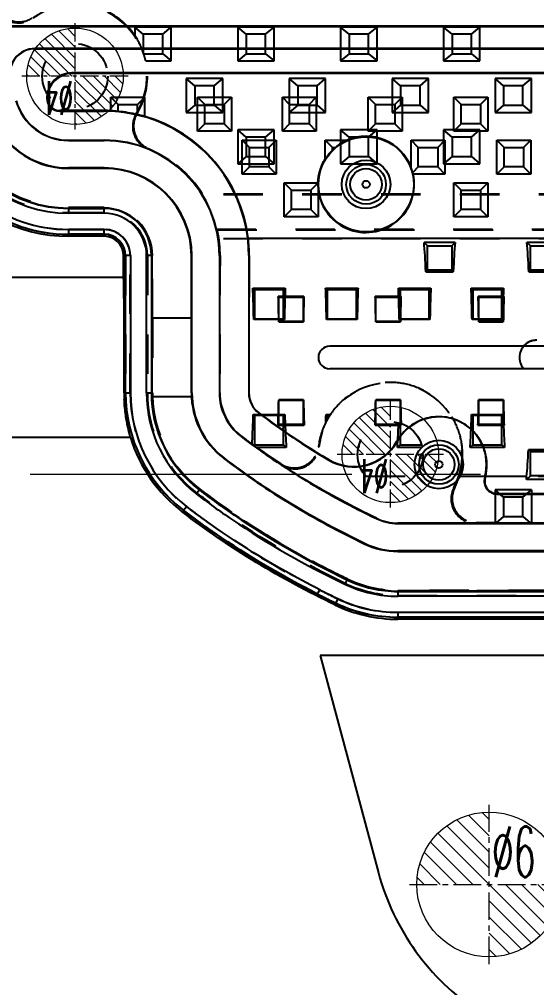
# Model space of a CAD drawing. Header units: millimetres. Extents: x -1495 to -116, y -3881 to 1305.
# Drawn here: x -769.77 to -748.33, y -403.09 to -362.94 of the extents above; entities that cross this region are included whole.
import ezdxf

# ---------------------------------------------------------------- set-up
doc = ezdxf.new("R2010")
doc.units = ezdxf.units.MM
doc.header["$LTSCALE"] = 16.335
doc.linetypes.add('CENTER', pattern=[0.6, 0.375, -0.075, 0.075, -0.075])
doc.linetypes.add('HIDDEN', pattern=[0.2, 0.1, -0.1])
doc.layers.get('0').update_dxf_attribs({"linetype": 'CONTINUOUS'})
doc.layers.add('DEFAULT_2', color=8, linetype='HIDDEN')
doc.layers.add('epin', color=13, linetype='CONTINUOUS', lineweight=9)
doc.layers.add('moldbase', color=7, linetype='CONTINUOUS', lineweight=20)
doc.styles.add('TXT05', font='txt.shx', dxfattribs={"width": 0.5, "bigfont": 'gbcbig.shx'})

# ---------------------------------------------------------------- blocks, each defined once
blk = doc.blocks.new('epin_ejp_6')
at = {"layer": 'epin'}
h = blk.add_hatch(dxfattribs=at)
h.set_pattern_fill('_ANSI31', color=123, scale=0.15, angle=90, style=0)
h.set_pattern_definition([(135, (735.3002, 266.8078), (-0.3367596, -0.3367596), [])])
h.paths.add_polyline_path([(0, 3, 0.414214), (-3, 0), (0, 0)])
h.paths.add_polyline_path([(3, 0), (0, 0), (0, -3, 0.414214)])
at = {"layer": 'epin', "color": 1, "linetype": 'CENTER', "ltscale": 0.186593}
for p, q in [((0, -3.3), (0, 3.3)), ((-3.3, 0), (3.3, 0))]:
    blk.add_line(p, q, dxfattribs=at)
at = {"layer": 'epin'}
blk.add_circle((0, 0), 3, dxfattribs=at)
at = {"layer": 'epin', "color": 6, "style": 'TXT05', "width": 0.5}
blk.add_text('%%c6', height=2.1, dxfattribs=at).set_placement((0.12, 0.3))
blk = doc.blocks.new('epin_ejp_4')
at = {"layer": 'epin'}
h = blk.add_hatch(dxfattribs=at)
h.set_pattern_fill('_ANSI31', color=123, scale=0.1, angle=90, style=0)
h.set_pattern_definition([(135, (760.4252, 313.6428), (-0.2245064, -0.2245064), [])])
h.paths.add_polyline_path([(0, 2, 0.414214), (-2, 0), (0, 0)])
h.paths.add_polyline_path([(2, 0), (0, 0), (0, -2, 0.414214)])
at = {"layer": 'epin', "color": 1, "linetype": 'CENTER', "ltscale": 0.124395}
for p, q in [((0, -2.2), (0, 2.2)), ((-2.2, 0), (2.2, 0))]:
    blk.add_line(p, q, dxfattribs=at)
at = {"layer": 'epin'}
blk.add_circle((0, 0), 2, dxfattribs=at)
at = {"layer": 'epin', "color": 6, "style": 'TXT05', "width": 0.5}
blk.add_text('%%c4', height=1.4, dxfattribs=at).set_placement((0.08, 0.2))
blk = doc.blocks.new('5')
at = {"layer": 'epin', "rotation": 180}
for p in [(-980.035, 2338.636), (-966.97, 2322.958)]:
    blk.add_blockref('epin_ejp_4', p, dxfattribs=at)
at = {"layer": 'epin'}
blk.add_blockref('epin_ejp_6', (-962.875, 2305.128), dxfattribs=at)

msp = doc.modelspace()

# ---------------------------------------------------------------- linework, layer by layer
at = {"color": 7, "linetype": 'Continuous'}
for p, q in [((-770.623, -363.231), (-718.215, -363.231)), ((-718.215, -363.226), (-770.619, -363.226)), ((-718.215, -364.152), (-769.12, -364.152)), ((-769.12, -364.152), (-769.12, -364.158)), ((-769.12, -364.158), (-718.215, -364.158)), ((-718.215, -365.163), (-767.589, -365.163)), ((-767.589, -365.163), (-767.589, -365.184)), ((-718.215, -365.184), (-767.589, -365.184)), ((-768.631, -366.204), (-768.61, -366.204)), ((-765.975, -366.169), (-764.568, -366.169)), ((-765.975, -366.729), (-765.975, -366.169)), ((-765.674, -366.47), (-765.975, -366.169)), ((-765.674, -366.47), (-764.87, -366.47)), ((-765.674, -366.756), (-765.674, -366.47)), ((-764.87, -366.47), (-764.568, -366.169)), ((-764.87, -366.889), (-764.87, -366.47)), ((-764.568, -366.964), (-764.568, -366.169)), ((-762.387, -366.169), (-760.98, -366.169)), ((-762.387, -367.576), (-762.387, -366.169)), ((-762.085, -366.47), (-762.387, -366.169)), ((-762.085, -366.47), (-761.281, -366.47)), ((-762.085, -367.274), (-762.085, -366.47)), ((-761.281, -366.47), (-760.98, -366.169)), ((-761.281, -366.47), (-761.281, -367.274)), ((-760.98, -366.169), (-760.98, -367.576)), ((-758.869, -366.169), (-757.462, -366.169)), ((-758.869, -367.576), (-758.869, -366.169)), ((-758.568, -366.47), (-758.869, -366.169)), ((-758.568, -366.47), (-757.764, -366.47)), ((-758.568, -367.274), (-758.568, -366.47)), ((-757.764, -366.47), (-757.462, -366.169)), ((-757.764, -366.47), (-757.764, -367.274)), ((-757.462, -366.169), (-757.462, -367.576)), ((-755.316, -366.169), (-753.909, -366.169)), ((-755.316, -367.576), (-755.316, -366.169)), ((-755.014, -366.47), (-755.316, -366.169)), ((-755.014, -366.47), (-754.21, -366.47)), ((-755.014, -367.274), (-755.014, -366.47)), ((-754.21, -366.47), (-753.909, -366.169)), ((-754.21, -366.47), (-754.21, -367.274)), ((-753.909, -366.169), (-753.909, -367.576)), ((-751.763, -367.576), (-751.763, -366.169)), ((-751.763, -366.169), (-750.356, -366.169)), ((-751.461, -366.47), (-751.763, -366.169)), ((-751.461, -367.274), (-751.461, -366.47)), ((-751.461, -366.47), (-750.657, -366.47)), ((-750.657, -366.47), (-750.356, -366.169)), ((-750.657, -366.47), (-750.657, -367.274)), ((-750.356, -366.169), (-750.356, -367.576)), ((-766.254, -366.723), (-768.092, -366.723)), ((-768.092, -366.723), (-768.092, -366.744)), ((-768.092, -366.744), (-766.254, -366.744)), ((-766.254, -366.744), (-766.254, -366.723)), ((-762.085, -367.274), (-762.387, -367.576)), ((-761.281, -367.274), (-762.085, -367.274)), ((-761.281, -367.274), (-760.98, -367.576)), ((-758.568, -367.274), (-758.869, -367.576)), ((-757.764, -367.274), (-758.568, -367.274)), ((-757.764, -367.274), (-757.462, -367.576)), ((-755.014, -367.274), (-755.316, -367.576)), ((-754.21, -367.274), (-755.014, -367.274)), ((-754.21, -367.274), (-753.909, -367.576)), ((-751.461, -367.274), (-751.763, -367.576)), ((-750.657, -367.274), (-751.461, -367.274)), ((-750.657, -367.274), (-750.356, -367.576)), ((-760.98, -367.576), (-762.387, -367.576)), ((-757.462, -367.576), (-758.869, -367.576)), ((-753.909, -367.576), (-755.316, -367.576)), ((-750.356, -367.576), (-751.763, -367.576)), ((-767.735, -367.95), (-766.254, -367.95)), ((-767.735, -367.95), (-767.735, -367.96)), ((-767.735, -367.96), (-766.254, -367.96)), ((-766.254, -367.96), (-766.254, -367.95)), ((-760.539, -367.945), (-759.132, -367.945)), ((-760.539, -369.352), (-760.539, -367.945)), ((-760.237, -368.247), (-760.539, -367.945)), ((-759.433, -368.247), (-759.132, -367.945)), ((-759.132, -367.945), (-759.132, -369.352)), ((-757.092, -367.945), (-756.182, -367.945)), ((-757.092, -368.724), (-757.092, -367.945)), ((-756.791, -368.247), (-757.092, -367.945)), ((-753.539, -369.063), (-753.539, -367.945)), ((-753.539, -367.945), (-752.132, -367.945)), ((-753.238, -368.247), (-753.539, -367.945)), ((-752.434, -368.247), (-752.132, -367.945)), ((-752.132, -367.945), (-752.132, -369.352)), ((-749.986, -369.352), (-749.986, -367.945)), ((-749.986, -367.945), (-748.579, -367.945)), ((-749.685, -368.247), (-749.986, -367.945)), ((-748.881, -368.247), (-748.579, -367.945)), ((-748.579, -367.945), (-748.579, -369.352)), ((-760.237, -368.247), (-759.433, -368.247)), ((-760.237, -369.051), (-760.237, -368.247)), ((-759.433, -368.247), (-759.433, -369.051)), ((-756.791, -368.247), (-756.667, -368.247)), ((-756.791, -368.358), (-756.791, -368.247)), ((-753.238, -369.051), (-753.238, -368.247)), ((-753.238, -368.247), (-752.434, -368.247)), ((-752.434, -368.247), (-752.434, -369.051)), ((-749.685, -369.051), (-749.685, -368.247)), ((-749.685, -368.247), (-748.881, -368.247)), ((-748.881, -368.247), (-748.881, -369.051)), ((-766.254, -369.101), (-767.734, -369.101)), ((-767.734, -369.101), (-767.734, -369.119)), ((-766.254, -369.119), (-767.734, -369.119)), ((-766.254, -369.119), (-766.254, -369.101)), ((-760.237, -369.051), (-760.539, -369.352)), ((-759.433, -369.051), (-760.237, -369.051)), ((-759.433, -369.051), (-759.132, -369.352)), ((-753.238, -369.051), (-753.47, -369.283)), ((-752.434, -369.051), (-753.238, -369.051)), ((-752.434, -369.051), (-752.132, -369.352)), ((-749.685, -369.051), (-749.986, -369.352)), ((-748.881, -369.051), (-749.685, -369.051)), ((-748.881, -369.051), (-748.579, -369.352)), ((-759.132, -369.352), (-760.539, -369.352)), ((-758.798, -371.129), (-758.798, -369.722)), ((-758.798, -369.722), (-757.393, -369.723)), ((-758.496, -370.023), (-758.798, -369.722)), ((-757.692, -370.023), (-757.392, -369.723)), ((-752.132, -369.352), (-753.452, -369.352)), ((-751.763, -371.129), (-751.763, -369.722)), ((-751.763, -369.722), (-750.356, -369.722)), ((-751.461, -370.023), (-751.763, -369.722)), ((-750.657, -370.023), (-750.356, -369.722)), ((-750.356, -369.722), (-750.356, -371.129)), ((-748.579, -369.352), (-749.986, -369.352)), ((-758.496, -370.827), (-758.496, -370.023)), ((-758.496, -370.023), (-757.692, -370.023)), ((-757.692, -370.023), (-757.692, -370.827)), ((-757.391, -369.904), (-757.391, -371.129)), ((-751.461, -370.827), (-751.461, -370.023)), ((-751.461, -370.023), (-750.657, -370.023)), ((-750.657, -370.023), (-750.657, -370.827)), ((-767.731, -370.764), (-766.254, -370.764)), ((-767.731, -370.778), (-766.254, -370.778)), ((-767.731, -370.778), (-767.731, -370.979)), ((-766.254, -370.979), (-766.254, -370.778)), ((-758.496, -370.827), (-758.798, -371.129)), ((-757.692, -370.827), (-758.496, -370.827)), ((-757.692, -370.827), (-757.391, -371.129)), ((-751.461, -370.827), (-751.763, -371.129)), ((-750.657, -370.827), (-751.461, -370.827)), ((-750.657, -370.827), (-750.356, -371.129)), ((-766.254, -370.979), (-767.731, -370.979)), ((-757.391, -371.129), (-758.798, -371.129)), ((-750.356, -371.129), (-751.763, -371.129)), ((-767.73, -371.646), (-766.254, -371.646)), ((-767.73, -371.646), (-767.73, -371.933)), ((-766.254, -371.933), (-766.254, -371.646)), ((-766.254, -371.847), (-767.73, -371.847)), ((-766.254, -371.933), (-767.73, -371.933)), ((-760.283, -372.017), (-730.275, -372.017)), ((-751.714, -372.192), (-752.998, -372.192)), ((-752.858, -372.332), (-752.998, -372.192)), ((-752.858, -373.337), (-752.858, -372.332)), ((-752.858, -372.332), (-751.853, -372.332)), ((-751.853, -372.332), (-751.714, -372.192)), ((-751.853, -372.332), (-751.853, -373.337)), ((-747.45, -372.192), (-748.734, -372.192)), ((-748.594, -372.332), (-748.734, -372.192)), ((-748.594, -373.337), (-748.594, -372.332)), ((-748.594, -372.332), (-747.589, -372.332)), ((-765.163, -372.737), (-765.45, -372.737)), ((-765.45, -373.641), (-765.45, -372.737)), ((-765.364, -378.421), (-765.364, -372.737)), ((-765.163, -372.737), (-765.163, -378.421)), ((-764.296, -372.737), (-764.497, -372.737)), ((-764.497, -378.423), (-764.497, -372.737)), ((-764.296, -372.737), (-764.296, -378.423)), ((-764.281, -372.737), (-764.281, -378.423)), ((-762.619, -372.737), (-762.636, -372.737)), ((-762.636, -378.426), (-762.636, -372.737)), ((-762.619, -378.426), (-762.619, -372.737)), ((-761.467, -372.737), (-761.477, -372.737)), ((-761.477, -372.737), (-761.477, -378.428)), ((-761.467, -372.737), (-761.467, -378.428)), ((-760.245, -372.737), (-760.261, -372.737)), ((-760.261, -372.737), (-760.261, -378.43)), ((-752.858, -373.337), (-752.924, -373.403)), ((-751.853, -373.337), (-752.858, -373.337)), ((-751.853, -373.337), (-751.787, -373.403)), ((-748.594, -373.337), (-748.66, -373.403)), ((-747.589, -373.337), (-748.594, -373.337)), ((-765.45, -373.641), (-770.475, -373.641)), ((-752.924, -373.403), (-751.787, -373.403)), ((-748.66, -373.403), (-747.523, -373.403)), ((-757.976, -374.434), (-759.039, -374.434)), ((-759.01, -374.464), (-759.039, -374.434)), ((-759.01, -375.469), (-759.01, -374.464)), ((-759.01, -374.464), (-758.005, -374.464)), ((-758.005, -374.464), (-757.976, -374.434)), ((-758.005, -374.464), (-758.005, -375.469)), ((-753.956, -374.434), (-755.019, -374.434)), ((-754.99, -374.464), (-755.019, -374.434)), ((-754.99, -375.469), (-754.99, -374.464)), ((-754.99, -374.464), (-753.985, -374.464)), ((-753.985, -374.464), (-753.956, -374.434)), ((-753.985, -374.464), (-753.985, -375.469)), ((-749.692, -374.434), (-750.755, -374.434)), ((-750.726, -374.464), (-750.755, -374.434)), ((-750.726, -375.469), (-750.726, -374.464)), ((-750.726, -374.464), (-749.721, -374.464)), ((-749.721, -374.464), (-749.692, -374.434)), ((-749.721, -374.464), (-749.721, -375.469)), ((-759.01, -375.469), (-759.017, -375.476)), ((-759.017, -375.476), (-757.998, -375.476)), ((-758.005, -375.469), (-759.01, -375.469)), ((-758.005, -375.469), (-757.998, -375.476)), ((-754.99, -375.469), (-754.997, -375.476)), ((-754.997, -375.476), (-753.978, -375.476)), ((-753.985, -375.469), (-754.99, -375.469)), ((-753.985, -375.469), (-753.978, -375.476)), ((-750.726, -375.469), (-750.733, -375.476)), ((-750.733, -375.476), (-749.714, -375.476)), ((-749.721, -375.469), (-750.726, -375.469)), ((-749.721, -375.469), (-749.714, -375.476)), ((-756.908, -376.485), (-756.908, -376.489)), ((-730.275, -376.485), (-756.908, -376.485)), ((-756.908, -377.426), (-756.908, -377.43)), ((-730.275, -377.426), (-756.908, -377.426)), ((-765.424, -378.421), (-765.163, -378.421)), ((-764.497, -378.423), (-764.296, -378.423)), ((-761.477, -378.428), (-761.467, -378.428)), ((-760.261, -378.43), (-760.253, -378.43)), ((-757.993, -378.716), (-759.022, -378.716)), ((-759.01, -378.728), (-759.022, -378.716)), ((-759.01, -379.733), (-759.01, -378.728)), ((-759.01, -378.728), (-758.005, -378.728)), ((-758.005, -378.728), (-757.993, -378.716)), ((-758.005, -378.728), (-758.005, -379.733)), ((-753.973, -378.716), (-755.002, -378.716)), ((-754.99, -378.728), (-755.002, -378.716)), ((-754.99, -379.733), (-754.99, -378.728)), ((-754.99, -378.728), (-753.985, -378.728)), ((-753.985, -378.728), (-753.973, -378.716)), ((-753.985, -378.728), (-753.985, -379.733)), ((-749.709, -378.716), (-750.738, -378.716)), ((-750.726, -378.728), (-750.738, -378.716)), ((-750.726, -379.733), (-750.726, -378.728)), ((-750.726, -378.728), (-749.721, -378.728)), ((-749.721, -378.728), (-749.709, -378.716)), ((-749.721, -378.728), (-749.721, -379.733)), ((-759.854, -379.256), (-759.848, -379.249)), ((-759.01, -379.733), (-759.048, -379.77)), ((-759.048, -379.77), (-757.967, -379.77)), ((-758.005, -379.733), (-759.01, -379.733)), ((-758.005, -379.733), (-757.967, -379.77)), ((-754.99, -379.733), (-755.028, -379.77)), ((-755.028, -379.77), (-753.947, -379.77)), ((-753.985, -379.733), (-754.99, -379.733)), ((-753.985, -379.733), (-753.947, -379.77)), ((-750.726, -379.733), (-750.764, -379.77)), ((-750.764, -379.77), (-749.683, -379.77)), ((-749.721, -379.733), (-750.726, -379.733)), ((-749.721, -379.733), (-749.683, -379.77)), ((-765.168, -380.274), (-770.475, -380.274)), ((-760.595, -380.219), (-760.588, -380.21)), ((-754.123, -380.435), (-754.112, -380.441)), ((-747.511, -380.781), (-748.673, -380.781)), ((-748.594, -380.859), (-748.673, -380.781)), ((-748.594, -381.864), (-748.594, -380.859)), ((-748.594, -380.859), (-747.589, -380.859)), ((-756.932, -381.2), (-756.94, -381.214)), ((-750.467, -381.942), (-750.487, -381.936)), ((-748.749, -381.899), (-750.455, -381.899)), ((-748.594, -381.864), (-748.749, -382.02)), ((-748.749, -382.02), (-748.749, -381.899)), ((-747.434, -382.02), (-748.749, -382.02)), ((-747.589, -381.864), (-748.594, -381.864)), ((-762.434, -382.608), (-762.302, -382.437)), ((-749.968, -382.602), (-749.968, -382.623)), ((-749.968, -382.602), (-731.28, -382.602)), ((-749.968, -382.623), (-731.28, -382.623)), ((-763.014, -383.363), (-762.84, -383.135)), ((-754.968, -383.627), (-754.973, -383.636)), ((-754.082, -383.829), (-754.082, -383.839)), ((-740.868, -383.829), (-754.082, -383.829)), ((-754.082, -383.839), (-715.2, -383.839)), ((-761.371, -384.472), (-761.361, -384.458)), ((-715.2, -384.98), (-754.082, -384.98)), ((-754.082, -384.998), (-715.2, -384.998)), ((-756.188, -386.162), (-756.282, -386.357)), ((-757.411, -386.766), (-757.32, -386.587)), ((-756.572, -386.957), (-756.696, -387.215)), ((-715.2, -386.643), (-754.082, -386.643)), ((-754.082, -386.657), (-754.082, -386.858)), ((-754.082, -386.657), (-715.2, -386.657)), ((-715.2, -386.858), (-754.082, -386.858)), ((-754.081, -387.525), (-754.081, -387.812)), ((-715.2, -387.726), (-754.081, -387.726)), ((-715.2, -387.812), (-754.081, -387.812)), ((-754.079, -387.525), (-715.2, -387.525)), ((-713.3, -389.312), (-757.3, -389.312))]:
    msp.add_line(p, q, dxfattribs=at)
msp.add_line((-757.3, -389.312), (-754.885, -398.326))
for centre, radius in [((-755.4, -369.78), 1.973), ((-755.4, -369.78), 1.005), ((-755.4, -369.78), 0.821), ((-755.4, -369.78), 0.653), ((-755.4, -369.78), 0.151), ((-752.385, -381.396), 1.005), ((-752.385, -381.396), 0.821), ((-752.385, -381.396), 0.653), ((-752.385, -381.396), 0.151)]:
    msp.add_circle(centre, radius, dxfattribs=at)
for centre, radius, start, end in [((-769.12, -365.199), 1.047, 90, 194.3226), ((-769.12, -365.199), 1.042, 90, 194.296), ((-767.589, -366.204), 1.042, 90, 180), ((-767.589, -366.204), 1.021, 90, 180), ((-767.735, -365.702), 2.258, 195.88, 270), ((-767.735, -365.702), 2.248, 195.8809, 270), ((-768.092, -366.204), 0.539, 180, 270), ((-768.092, -366.204), 0.518, 180, 270), ((-767.734, -365.702), 3.417, 195.9002, 270), ((-767.734, -365.702), 3.399, 195.8992, 270), ((-766.254, -372.737), 6.014, 87.3436, 90), ((-766.254, -372.737), 5.993, 360, 90), ((-766.254, -372.737), 6.009, 76.6818, 84.4588), ((-767.73, -365.702), 5.944, 195.9515, 270), ((-767.731, -365.702), 5.277, 195.9354, 270), ((-767.731, -365.702), 5.076, 195.9322, 270), ((-767.731, -365.702), 5.062, 195.9351, 270), ((-766.254, -372.737), 6.014, 6.8771, 73.7226), ((-767.73, -365.702), 6.145, 195.9544, 270), ((-766.254, -372.737), 4.787, 360, 90), ((-766.254, -372.737), 4.777, 0, 90), ((-755.4, -369.78), 1.994, 21.0695, 113.0879), ((-755.4, -369.78), 1.989, 129.578, 134.3624), ((-767.73, -365.702), 6.231, 213.8108, 270), ((-766.254, -372.737), 3.636, 0, 90), ((-766.254, -372.737), 3.618, 0, 90), ((-755.4, -369.78), 1.994, 183.5821, 12.3802), ((-766.254, -372.737), 1.973, 360, 90), ((-766.254, -372.737), 1.959, 360, 90), ((-766.254, -372.737), 1.758, 360, 90), ((-766.254, -372.737), 1.091, 0, 90), ((-766.254, -372.737), 0.89, 360, 90), ((-766.254, -372.737), 0.804, 360, 90), ((-766.397, -372.703), 6.152, 359.6836, 6.4042), ((-756.908, -376.958), 0.468, 90, 270), ((-759.056, -378.448), 6.368, 179.7567, 182.303), ((-759.219, -378.421), 6.145, 180, 232.4772), ((-759.219, -378.421), 5.944, 180, 232.4795), ((-759.219, -378.423), 5.277, 180, 232.4754), ((-759.219, -378.423), 5.076, 180, 232.4774), ((-759.219, -378.423), 5.062, 180, 232.4764), ((-759.219, -378.426), 3.417, 180, 232.4785), ((-759.219, -378.426), 3.399, 180, 232.4792), ((-759.219, -378.428), 2.258, 180, 232.4736), ((-759.219, -378.428), 2.248, 180, 232.4771), ((-759.219, -378.43), 1.042, 180, 232.4826), ((-759.22, -378.428), 1.033, 180.0737, 232.5755), ((-752.385, -381.396), 1.973, 344.1349, 151.0334), ((-759.219, -378.421), 6.231, 197.3062, 232.4776), ((-755.902, -379.45), 2.047, 239.5296, 331.0334), ((-755.902, -379.439), 2.039, 239.6782, 330.7799), ((-752.405, -381.409), 2.01, 345.8844, 0.349), ((-749.968, -382.083), 0.539, 164.1349, 270), ((-749.968, -382.083), 0.518, 164.1349, 270), ((-752.385, -381.396), 1.994, 344.1349, 345.4061), ((-742.89, -357.142), 32.975, 232.4937, 235.9333), ((-754.082, -381.782), 2.057, 244.301, 270), ((-754.082, -381.782), 2.047, 244.3389, 270), ((-741.172, -354.542), 36.108, 235.9858, 242.1273), ((-754.082, -381.782), 3.216, 244.3284, 270), ((-754.082, -381.782), 3.198, 244.3284, 270), ((-754.082, -381.782), 4.875, 244.3145, 270), ((-754.082, -381.782), 4.861, 244.3145, 270), ((-740.649, -350.685), 39.785, 244.0584, 245.0809), ((-739.241, -350.94), 39.97, 243.1063, 244.3039), ((-754.082, -381.782), 5.076, 244.3145, 270), ((-739.24, -350.939), 40.172, 243.1064, 244.3039), ((-754.081, -381.782), 5.743, 244.3026, 270.0169), ((-754.081, -381.782), 6.03, 244.3026, 270), ((-754.081, -381.782), 5.944, 244.3026, 270)]:
    msp.add_arc(centre, radius, start, end, dxfattribs=at)
msp.add_arc((-745.226, -395.737), 10, 195, 236.377)
for centre, major_axis, ratio, start_param, end_param in [((-766.359, -372.737), (-6.021, 0), 0.999848, -1.684866, -1.634588), ((-766.15, -372.737), (-5.987, 0), 0.999848, -1.838095, -1.786224), ((-755.4, -369.746), (0, -1.963), 0.999848, -2.731733, -2.43963), ((-755.434, -369.78), (-1.965, 0), 0.999848, -0.809082, -0.566901), ((-755.436, -369.78), (-2.027, 0), 0.999848, -2.893996, -2.780084), ((-755.4, -369.815), (0, -2.002), 0.999848, -4.479297, -4.443611), ((-755.365, -369.78), (-2.03, 0), 0.999848, 0, 0.061438), ((-753.184, -376.958), (0, -5.779), 0.057143, -4.049748, -3.742772), ((-751.527, -376.958), (0, -5.779), 0.057143, -2.540413, -2.233437), ((-748.921, -376.958), (0, -5.779), 0.057143, -4.049748, -3.742772), ((-760.224, -376.958), (0, -5.779), 0.005236, -2.389755, -1.313275), ((-759.336, -376.958), (0, -5.779), 0.057143, -4.453034, -4.260509), ((-757.679, -376.958), (0, -5.779), 0.057143, -2.022676, -1.830152), ((-755.316, -376.958), (0, -5.779), 0.057143, -4.453034, -4.260509), ((-753.659, -376.958), (0, -5.779), 0.057143, -2.022676, -1.830152), ((-751.052, -376.958), (0, -5.779), 0.057143, -4.453034, -4.260509), ((-749.395, -376.958), (0, -5.779), 0.057143, -2.022676, -1.830152), ((-759.336, -376.958), (0, -5.779), 0.057143, 1.06248, 1.261677), ((-757.679, -376.958), (0, -5.779), 0.057143, -1.261677, -1.06248), ((-755.316, -376.958), (0, -5.779), 0.057143, 1.06248, 1.261677), ((-753.659, -376.958), (0, -5.779), 0.057143, -1.261677, -1.06248), ((-751.052, -376.958), (0, -5.779), 0.057143, 1.06248, 1.261677), ((-749.395, -376.958), (0, -5.779), 0.057143, -1.261677, -1.06248), ((-748.921, -376.958), (0, -5.779), 0.057143, 0.545139, 0.847896)]:
    msp.add_ellipse(centre, major_axis=major_axis, ratio=ratio, start_param=start_param, end_param=end_param, dxfattribs=at)
for points, knots in [([(-757.393, -369.722), (-757.388, -369.547), (-757.332, -369.196), (-757.185, -368.873), (-757.092, -368.724)], [0, 0, 0, 0, 0.499965, 1, 1, 1, 1]), ([(-757.394, -369.78), (-757.394, -369.77), (-757.395, -369.756), (-757.394, -369.737), (-757.392, -369.728), (-757.392, -369.723)], [0, 0, 0, 0, 0.512903, 0.760148, 1, 1, 1, 1]), ([(-765.424, -378.421), (-765.423, -378.156), (-765.422, -377.613), (-765.421, -376.795), (-765.422, -376.111), (-765.424, -375.582), (-765.425, -375.214), (-765.428, -374.874), (-765.43, -374.568), (-765.433, -374.299), (-765.435, -374.102), (-765.438, -373.966), (-765.439, -373.882), (-765.441, -373.811), (-765.443, -373.752), (-765.444, -373.705), (-765.446, -373.675), (-765.447, -373.658), (-765.448, -373.649), (-765.449, -373.645), (-765.45, -373.641), (-765.45, -373.641)], [0, 0, 0, 0, 0.165923, 0.34078, 0.513432, 0.595452, 0.672827, 0.744326, 0.808791, 0.865197, 0.912635, 0.932751, 0.950346, 0.96536, 0.977732, 0.987407, 0.994347, 0.996787, 0.998538, 0.999602, 1, 1, 1, 1]), ([(-765.168, -380.274), (-765.168, -380.274), (-765.168, -380.271), (-765.168, -380.267), (-765.17, -380.258), (-765.174, -380.24), (-765.182, -380.209), (-765.194, -380.163), (-765.209, -380.103), (-765.227, -380.031), (-765.248, -379.947), (-765.279, -379.811), (-765.319, -379.613), (-765.363, -379.345), (-765.4, -379.037), (-765.415, -378.818), (-765.419, -378.704)], [0, 0, 0, 0, 0.001094, 0.004292, 0.009674, 0.017242, 0.038905, 0.069144, 0.107748, 0.154472, 0.209035, 0.271136, 0.416671, 0.588477, 0.78387, 1, 1, 1, 1]), ([(-759.848, -379.249), (-759.608, -379.432), (-758.667, -380.128), (-757.681, -380.762), (-756.932, -381.2)], [0, 0, 0, 0, 0.25835, 1, 1, 1, 1]), ([(-750.395, -381.396), (-750.396, -381.229), (-750.443, -380.868), (-750.672, -380.33), (-751.099, -379.835), (-751.712, -379.486), (-752.432, -379.37), (-753.145, -379.519), (-753.736, -379.892), (-754.018, -380.248), (-754.123, -380.435)], [0, 0, 0, 0, 0.096406, 0.207415, 0.332135, 0.466481, 0.605097, 0.74344, 0.876862, 1, 1, 1, 1]), ([(-760.595, -380.219), (-759.724, -380.887), (-757.902, -382.122), (-755.964, -383.16), (-754.974, -383.636)], [0, 0, 0, 0, 0.499981, 1, 1, 1, 1]), ([(-754.968, -383.627), (-755.958, -383.151), (-757.896, -382.113), (-759.718, -380.879), (-760.588, -380.21)], [0, 0, 0, 0, 0.500019, 1, 1, 1, 1]), ([(-761.3, -381.136), (-760.398, -381.829), (-758.51, -383.11), (-756.501, -384.187), (-755.475, -384.68)], [0, 0, 0, 0, 0.499973, 1, 1, 1, 1]), ([(-755.467, -384.665), (-756.493, -384.172), (-758.501, -383.095), (-760.388, -381.814), (-761.29, -381.122)], [0, 0, 0, 0, 0.500017, 1, 1, 1, 1]), ([(-762.311, -382.449), (-761.837, -382.813), (-759.899, -384.213), (-757.81, -385.399), (-756.195, -386.176)], [0, 0, 0, 0, 0.250039, 1, 1, 1, 1]), ([(-756.188, -386.162), (-757.265, -385.644), (-759.373, -384.511), (-761.355, -383.165), (-762.302, -382.437)], [0, 0, 0, 0, 0.500013, 1, 1, 1, 1]), ([(-762.434, -382.608), (-761.957, -382.975), (-760.008, -384.383), (-757.906, -385.575), (-756.282, -386.357)], [0, 0, 0, 0, 0.250172, 1, 1, 1, 1]), ([(-756.696, -387.215), (-757.809, -386.68), (-759.988, -385.507), (-762.035, -384.115), (-763.014, -383.363)], [0, 0, 0, 0, 0.500024, 1, 1, 1, 1]), ([(-757.411, -386.766), (-758.872, -386.025), (-760.762, -384.913), (-762.529, -383.627), (-762.962, -383.295)], [0, 0, 0, 0, 0.749812, 1, 1, 1, 1]), ([(-757.321, -386.587), (-757.805, -386.341), (-759.721, -385.319), (-761.548, -384.127), (-762.839, -383.135)], [0, 0, 0, 0, 0.250145, 1, 1, 1, 1])]:
    msp.add_open_spline(points, degree=3, knots=knots, dxfattribs=at)
msp.add_open_spline([(-759.854, -379.256), (-758.926, -379.968), (-757.949, -380.62), (-756.94, -381.214)], degree=3, dxfattribs=at)
at = {"layer": 'DEFAULT_2', "color": 8, "linetype": 'HIDDEN'}
for p, q in [((-763.474, -363.257), (-764.982, -363.257)), ((-764.982, -363.257), (-764.982, -363.611)), ((-764.63, -363.559), (-764.982, -363.257)), ((-763.826, -363.559), (-763.474, -363.257)), ((-763.474, -364.664), (-763.474, -363.257)), ((-759.21, -363.257), (-760.718, -363.257)), ((-760.718, -363.257), (-760.718, -364.664)), ((-760.366, -363.559), (-760.718, -363.257)), ((-759.562, -363.559), (-759.21, -363.257)), ((-759.21, -364.664), (-759.21, -363.257)), ((-754.947, -363.257), (-756.454, -363.257)), ((-756.454, -363.257), (-756.454, -364.664)), ((-756.102, -363.559), (-756.454, -363.257)), ((-755.298, -363.559), (-754.947, -363.257)), ((-754.947, -364.664), (-754.947, -363.257)), ((-750.683, -363.257), (-752.19, -363.257)), ((-752.19, -363.257), (-752.19, -364.664)), ((-751.839, -363.559), (-752.19, -363.257)), ((-751.035, -363.559), (-750.683, -363.257)), ((-750.683, -364.664), (-750.683, -363.257)), ((-763.826, -363.559), (-764.63, -363.559)), ((-764.63, -363.559), (-764.63, -364.323)), ((-763.826, -364.363), (-763.826, -363.559)), ((-759.562, -363.559), (-760.366, -363.559)), ((-760.366, -363.559), (-760.366, -364.363)), ((-759.562, -364.363), (-759.562, -363.559)), ((-755.298, -363.559), (-756.102, -363.559)), ((-756.102, -363.559), (-756.102, -364.363)), ((-755.298, -364.363), (-755.298, -363.559)), ((-751.035, -363.559), (-751.839, -363.559)), ((-751.839, -363.559), (-751.839, -364.363)), ((-751.035, -364.363), (-751.035, -363.559)), ((-764.617, -364.363), (-763.826, -364.363)), ((-763.826, -364.363), (-763.474, -364.664)), ((-760.366, -364.363), (-760.718, -364.664)), ((-760.366, -364.363), (-759.562, -364.363)), ((-759.562, -364.363), (-759.21, -364.664)), ((-756.102, -364.363), (-756.454, -364.664)), ((-756.102, -364.363), (-755.298, -364.363)), ((-755.298, -364.363), (-754.947, -364.664)), ((-751.839, -364.363), (-752.19, -364.664)), ((-751.839, -364.363), (-751.035, -364.363)), ((-751.035, -364.363), (-750.683, -364.664)), ((-764.529, -364.664), (-763.474, -364.664)), ((-760.718, -364.664), (-759.21, -364.664)), ((-756.454, -364.664), (-754.947, -364.664)), ((-752.19, -364.664), (-750.683, -364.664)), ((-761.342, -365.389), (-762.85, -365.389)), ((-762.85, -365.389), (-762.85, -366.796)), ((-762.498, -365.691), (-762.85, -365.389)), ((-761.694, -365.691), (-762.498, -365.691)), ((-762.498, -365.691), (-762.498, -366.495)), ((-761.694, -365.691), (-761.342, -365.389)), ((-761.694, -366.495), (-761.694, -365.691)), ((-761.342, -366.796), (-761.342, -365.389)), ((-757.079, -365.389), (-758.586, -365.389)), ((-758.586, -365.389), (-758.586, -366.796)), ((-758.234, -365.691), (-758.586, -365.389)), ((-757.43, -365.691), (-758.234, -365.691)), ((-758.234, -365.691), (-758.234, -366.495)), ((-757.43, -365.691), (-757.079, -365.389)), ((-757.43, -366.495), (-757.43, -365.691)), ((-757.079, -366.796), (-757.079, -365.389)), ((-754.322, -365.389), (-754.322, -366.796)), ((-752.815, -365.389), (-754.322, -365.389)), ((-753.97, -365.691), (-754.322, -365.389)), ((-753.97, -365.691), (-753.97, -366.495)), ((-753.166, -365.691), (-753.97, -365.691)), ((-753.166, -365.691), (-752.815, -365.389)), ((-753.166, -366.495), (-753.166, -365.691)), ((-752.815, -366.796), (-752.815, -365.389)), ((-750.058, -365.389), (-750.058, -366.796)), ((-748.551, -365.389), (-750.058, -365.389)), ((-749.707, -365.691), (-750.058, -365.389)), ((-749.707, -365.691), (-749.707, -366.495)), ((-748.903, -365.691), (-749.707, -365.691)), ((-748.903, -365.691), (-748.551, -365.389)), ((-748.903, -366.495), (-748.903, -365.691)), ((-748.551, -366.796), (-748.551, -365.389)), ((-762.498, -366.495), (-762.85, -366.796)), ((-762.498, -366.495), (-761.694, -366.495)), ((-761.694, -366.495), (-761.342, -366.796)), ((-758.234, -366.495), (-758.586, -366.796)), ((-758.234, -366.495), (-757.43, -366.495)), ((-757.43, -366.495), (-757.079, -366.796)), ((-753.97, -366.495), (-754.322, -366.796)), ((-753.97, -366.495), (-753.166, -366.495)), ((-753.166, -366.495), (-752.815, -366.796)), ((-749.707, -366.495), (-750.058, -366.796)), ((-749.707, -366.495), (-748.903, -366.495)), ((-748.903, -366.495), (-748.551, -366.796)), ((-762.85, -366.796), (-761.342, -366.796)), ((-758.586, -366.796), (-757.079, -366.796)), ((-754.322, -366.796), (-752.815, -366.796)), ((-750.058, -366.796), (-748.551, -366.796)), ((-759.21, -367.521), (-760.718, -367.521)), ((-760.718, -367.521), (-760.718, -368.928)), ((-760.366, -367.823), (-760.718, -367.521)), ((-759.562, -367.823), (-759.21, -367.521)), ((-759.21, -368.928), (-759.21, -367.521)), ((-754.947, -367.521), (-756.454, -367.521)), ((-756.454, -367.521), (-756.454, -368.928)), ((-756.102, -367.823), (-756.454, -367.521)), ((-755.298, -367.823), (-754.947, -367.521)), ((-754.947, -368.928), (-754.947, -367.521)), ((-752.19, -367.521), (-752.19, -368.928)), ((-750.683, -367.521), (-752.19, -367.521)), ((-751.839, -367.823), (-752.19, -367.521)), ((-751.035, -367.823), (-750.683, -367.521)), ((-750.683, -368.928), (-750.683, -367.521)), ((-759.562, -367.823), (-760.366, -367.823)), ((-760.366, -367.823), (-760.366, -368.627)), ((-759.562, -368.627), (-759.562, -367.823)), ((-755.298, -367.823), (-756.102, -367.823)), ((-756.102, -367.823), (-756.102, -368.627)), ((-755.298, -368.627), (-755.298, -367.823)), ((-751.839, -367.823), (-751.839, -368.627)), ((-751.035, -367.823), (-751.839, -367.823)), ((-751.035, -368.627), (-751.035, -367.823)), ((-764.445, -368.308), (-764.415, -368.294)), ((-760.366, -368.627), (-760.718, -368.928)), ((-760.718, -368.928), (-759.21, -368.928)), ((-760.366, -368.627), (-759.562, -368.627)), ((-759.562, -368.627), (-759.21, -368.928)), ((-756.102, -368.627), (-756.454, -368.928)), ((-756.454, -368.928), (-754.947, -368.928)), ((-756.102, -368.627), (-755.298, -368.627)), ((-755.298, -368.627), (-754.947, -368.928)), ((-751.839, -368.627), (-752.19, -368.928)), ((-752.19, -368.928), (-750.683, -368.928)), ((-751.839, -368.627), (-751.035, -368.627)), ((-751.035, -368.627), (-750.683, -368.928)), ((-767.734, -369.109), (-766.254, -369.109)), ((-762.176, -370.19), (-762.189, -370.214)), ((-730.275, -370.214), (-762.189, -370.214)), ((-730.275, -370.19), (-762.176, -370.19)), ((-766.254, -370.736), (-767.731, -370.736)), ((-767.731, -370.778), (-767.731, -370.736)), ((-766.254, -370.742), (-767.731, -370.742)), ((-767.731, -370.943), (-766.254, -370.943)), ((-766.254, -370.736), (-766.254, -370.778)), ((-766.254, -371.654), (-767.73, -371.654)), ((-761.597, -371.642), (-730.275, -371.642)), ((-761.567, -371.666), (-730.275, -371.666)), ((-767.73, -371.855), (-766.254, -371.855)), ((-730.275, -372.039), (-761.497, -372.039)), ((-765.373, -372.737), (-765.373, -378.421)), ((-765.172, -378.421), (-765.172, -372.737)), ((-764.461, -372.737), (-764.461, -378.423)), ((-764.296, -372.737), (-764.254, -372.737)), ((-764.26, -378.423), (-764.26, -372.737)), ((-764.254, -375.334), (-764.254, -372.737)), ((-762.627, -372.737), (-762.627, -375.334)), ((-761.47, -372.737), (-761.451, -372.737)), ((-760.092, -374.078), (-758.748, -374.078)), ((-760.023, -374.148), (-760.092, -374.078)), ((-760.023, -374.148), (-760.023, -375.354)), ((-758.817, -374.148), (-760.023, -374.148)), ((-758.817, -374.148), (-758.748, -374.078)), ((-758.817, -375.354), (-758.817, -374.148)), ((-757.077, -374.078), (-755.733, -374.078)), ((-757.008, -374.148), (-757.077, -374.078)), ((-757.008, -374.148), (-757.008, -375.354)), ((-755.802, -374.148), (-757.008, -374.148)), ((-755.802, -374.148), (-755.733, -374.078)), ((-755.802, -375.354), (-755.802, -374.148)), ((-754.062, -374.078), (-752.718, -374.078)), ((-753.993, -374.148), (-754.062, -374.078)), ((-753.993, -374.148), (-753.993, -375.354)), ((-752.787, -374.148), (-753.993, -374.148)), ((-752.787, -374.148), (-752.718, -374.078)), ((-752.787, -375.354), (-752.787, -374.148)), ((-751.047, -374.078), (-749.703, -374.078)), ((-750.978, -374.148), (-751.047, -374.078)), ((-750.978, -374.148), (-750.978, -375.354)), ((-749.772, -374.148), (-750.978, -374.148)), ((-749.772, -374.148), (-749.703, -374.078)), ((-749.772, -375.354), (-749.772, -374.148)), ((-762.627, -375.334), (-764.254, -375.334)), ((-760.023, -375.354), (-760.056, -375.386)), ((-760.023, -375.354), (-758.817, -375.354)), ((-758.817, -375.354), (-758.785, -375.386)), ((-757.008, -375.354), (-757.041, -375.386)), ((-757.008, -375.354), (-755.802, -375.354)), ((-755.802, -375.354), (-755.77, -375.386)), ((-753.993, -375.354), (-754.026, -375.386)), ((-753.993, -375.354), (-752.787, -375.354)), ((-752.787, -375.354), (-752.755, -375.386)), ((-750.978, -375.354), (-751.011, -375.386)), ((-750.978, -375.354), (-749.772, -375.354)), ((-749.772, -375.354), (-749.74, -375.386)), ((-758.785, -375.386), (-760.056, -375.386)), ((-755.77, -375.386), (-757.041, -375.386)), ((-752.755, -375.386), (-754.026, -375.386)), ((-749.74, -375.386), (-751.011, -375.386)), ((-764.254, -378.423), (-764.296, -378.423)), ((-764.251, -378.581), (-762.623, -378.581)), ((-762.636, -378.426), (-762.619, -378.426)), ((-761.459, -378.428), (-761.47, -378.428)), ((-760.075, -379.318), (-758.766, -379.318)), ((-760.023, -379.37), (-760.075, -379.318)), ((-760.023, -379.37), (-760.023, -380.576)), ((-758.817, -379.37), (-760.023, -379.37)), ((-758.817, -379.37), (-758.766, -379.318)), ((-758.817, -380.576), (-758.817, -379.37)), ((-757.06, -379.318), (-756.879, -379.318)), ((-757.008, -379.37), (-757.06, -379.318)), ((-757.008, -379.37), (-757.008, -379.538)), ((-756.908, -379.37), (-757.008, -379.37)), ((-751.03, -379.318), (-749.721, -379.318)), ((-750.978, -379.37), (-751.03, -379.318)), ((-750.978, -379.37), (-750.978, -380.576)), ((-749.772, -379.37), (-750.978, -379.37)), ((-749.772, -379.37), (-749.721, -379.318)), ((-749.772, -380.576), (-749.772, -379.37)), ((-753.993, -379.682), (-753.993, -380.576)), ((-760.581, -380.201), (-760.59, -380.213)), ((-760.023, -380.576), (-760.051, -380.604)), ((-760.023, -380.576), (-758.817, -380.576)), ((-758.817, -380.576), (-758.708, -380.685)), ((-753.993, -380.576), (-754.102, -380.685)), ((-753.993, -380.576), (-753.099, -380.576)), ((-750.978, -380.576), (-751.087, -380.685)), ((-750.978, -380.576), (-749.772, -380.576)), ((-749.772, -380.576), (-749.663, -380.685)), ((-758.708, -380.685), (-759.929, -380.685)), ((-755.715, -380.663), (-755.72, -380.685)), ((-755.693, -380.685), (-755.72, -380.685)), ((-755.715, -380.663), (-755.693, -380.685)), ((-753.071, -380.685), (-754.102, -380.685)), ((-749.663, -380.685), (-751.087, -380.685)), ((-761.3, -381.136), (-761.29, -381.122)), ((-758.908, -381.41), (-758.926, -381.374)), ((-755.412, -381.876), (-753.379, -381.876)), ((-751.534, -381.876), (-730.275, -381.876)), ((-762.286, -382.416), (-762.302, -382.437)), ((-750.058, -382.445), (-750.058, -383.808)), ((-748.551, -382.445), (-750.058, -382.445)), ((-749.707, -382.746), (-750.058, -382.445)), ((-748.903, -382.746), (-748.551, -382.445)), ((-748.551, -382.445), (-748.551, -383.808)), ((-749.707, -382.746), (-749.707, -383.55)), ((-748.903, -382.746), (-749.707, -382.746)), ((-748.903, -383.55), (-748.903, -382.746)), ((-749.707, -383.55), (-750.008, -383.808)), ((-749.707, -383.55), (-748.903, -383.55)), ((-748.903, -383.55), (-748.601, -383.808)), ((-750.831, -383.808), (-750.87, -383.831)), ((-750.058, -383.808), (-750.831, -383.808)), ((-750.008, -383.808), (-750.058, -383.808)), ((-750.008, -383.808), (-748.601, -383.808)), ((-748.551, -383.808), (-748.601, -383.808)), ((-745.794, -383.808), (-748.551, -383.808)), ((-761.371, -384.472), (-761.378, -384.483)), ((-755.469, -384.668), (-755.475, -384.68)), ((-754.082, -384.985), (-754.082, -384.998)), ((-754.082, -384.988), (-715.2, -384.988)), ((-756.188, -386.162), (-756.177, -386.138)), ((-757.409, -386.777), (-757.318, -386.598)), ((-754.082, -386.657), (-754.082, -386.615)), ((-754.082, -386.615), (-715.2, -386.615)), ((-715.2, -386.621), (-754.082, -386.621)), ((-754.082, -386.822), (-715.2, -386.822)), ((-715.2, -387.533), (-754.081, -387.533)), ((-754.081, -387.734), (-715.2, -387.734))]:
    msp.add_line(p, q, dxfattribs=at)
for centre in [(-767.46, -365.3), (-754.395, -380.978)]:
    msp.add_circle(centre, 1.357, dxfattribs=at)
for centre, radius, start, end in [((-769.8, -362.08), 1.005, 189.0511, 306.005), ((-767.46, -365.3), 2.975, 328.5387, 126.0052), ((-769.783, -362.038), 1.005, 209.4643, 305.4499), ((-767.46, -365.3), 2.999, 34.2732, 67.3298), ((-767.46, -365.3), 2.994, 18.2381, 19.0376), ((-767.46, -365.3), 2.999, 328.9359, 12.233), ((-764.065, -367.377), 1.005, 148.5439, 247.7756), ((-764.03, -367.366), 1.005, 148.9411, 247.5023), ((-766.728, -356.432), 10.576, 279.8334, 280.0038), ((-767.73, -365.702), 5.953, 195.9519, 270), ((-767.731, -365.702), 5.241, 195.9332, 270), ((-767.731, -365.702), 5.04, 195.9325, 270), ((-767.731, -365.702), 5.035, 195.9327, 270), ((-767.73, -365.702), 6.154, 195.9554, 270), ((-766.254, -372.737), 4.808, 31.9853, 67.5075), ((-766.254, -372.737), 3.628, 0, 90), ((-766.254, -372.737), 2, 0, 90), ((-766.254, -372.737), 1.995, 0, 90), ((-766.254, -372.737), 1.794, 360, 90), ((-766.254, -372.737), 1.082, 360, 90), ((-769.205, -381.246), 12.253, 51.436, 51.6139), ((-766.254, -372.737), 4.808, 8.3414, 12.8721), ((-766.254, -372.737), 0.881, 0, 90), ((-766.358, -372.711), 4.907, 359.6951, 7.8644), ((-748.334, -376.958), 0.714, 90.0018, 269.9982), ((-748.325, -376.958), 0.724, 90.0102, 269.9898), ((-754.395, -380.978), 2.975, 332.3275, 174.1325), ((-759.219, -378.421), 6.154, 180, 232.4777), ((-759.219, -378.421), 5.953, 180, 232.4793), ((-759.219, -378.423), 5.241, 180, 232.4768), ((-759.219, -378.423), 5.04, 180, 232.4774), ((-759.228, -378.421), 5.026, 180.0265, 181.8335), ((-759.219, -378.423), 5.035, 181.804, 232.4769), ((-759.221, -378.423), 2.239, 180.1143, 232.5835), ((-754.395, -380.978), 2.983, 147.3847, 151.1477), ((-754.38, -380.993), 3.008, 153.4144, 173.4967), ((-743.002, -357.287), 28.895, 232.5046, 236.5986), ((-743.71, -358.129), 27.781, 232.6069, 233.7835), ((-740.663, -357.194), 30.396, 230.1883, 230.3677), ((-742.978, -354.977), 30.793, 236.3282, 236.6009), ((-743.14, -357.334), 28.76, 234.2835, 236.7087), ((-758.355, -380.571), 1.005, 236.5718, 354.1323), ((-749.316, -375.434), 9.596, 212.9421, 213.0962), ((-754.418, -380.994), 3.016, 342.994, 0.3089), ((-754.395, -380.978), 2.999, 332.8864, 342.5668), ((-750.87, -382.826), 1.005, 152.3278, 269.9997), ((-750.831, -382.803), 1.005, 152.8866, 269.9997), ((-755.581, -373.529), 9.622, 293.3991, 293.6227), ((-742.89, -357.142), 32.987, 232.4935, 235.9332), ((-741.173, -354.545), 36.118, 235.9856, 242.1276), ((-754.082, -381.782), 4.839, 244.3145, 270), ((-754.082, -381.782), 4.834, 244.3145, 270), ((-740.886, -350.652), 39.724, 244.3869, 245.4219), ((-739.238, -350.934), 39.984, 243.1166, 244.3014), ((-754.082, -381.782), 5.04, 244.3145, 270), ((-739.237, -350.932), 40.188, 243.1167, 244.3037), ((-754.081, -381.782), 5.752, 244.2864, 270), ((-754.081, -381.782), 5.953, 244.3026, 270)]:
    msp.add_arc(centre, radius, start, end, dxfattribs=at)
for centre, major_axis, ratio, start_param, end_param in [((-767.506, -365.3), (-3.037, 0), 0.999888, -2.81417, -2.551786), ((-767.46, -365.352), (0, -3.011), 0.999848, -4.481857, -4.377542), ((-761.43, -376.958), (0, -5.779), 0.005236, -2.389755, -1.31363), ((-760.426, -376.958), (0, -5.779), 0.066667, -4.436953, -4.190793), ((-758.414, -376.958), (0, -5.779), 0.066667, -2.092392, -1.846233), ((-757.411, -376.958), (0, -5.779), 0.066667, -4.436953, -4.190793), ((-755.399, -376.958), (0, -5.779), 0.066667, -2.092392, -1.846233), ((-754.396, -376.958), (0, -5.779), 0.066667, -4.436953, -4.190793), ((-752.384, -376.958), (0, -5.779), 0.066667, -2.092392, -1.846233), ((-751.381, -376.958), (0, -5.779), 0.066667, -4.436953, -4.190793), ((-749.369, -376.958), (0, -5.779), 0.066667, -2.092392, -1.846233), ((-764.244, -376.958), (0, -5.779), 0.001745, -1.855574, -1.314483), ((-762.636, -376.958), (0, -5.779), 0.001745, 1.313995, 1.855574), ((-760.426, -376.958), (0, -5.779), 0.066667, 0.901572, 1.150025), ((-758.414, -376.958), (0, -5.779), 0.066667, -1.150025, -0.869884), ((-757.411, -376.958), (0, -5.779), 0.066667, 1.086873, 1.150025), ((-754.395, -380.752), (0, -2.875), 0.996911, -2.092956, -2.072373), ((-751.381, -376.958), (0, -5.779), 0.066667, 0.869884, 1.150025), ((-749.369, -376.958), (0, -5.779), 0.066667, -1.150025, -0.869884), ((-754.615, -380.978), (-2.795, 0), 0.996911, -0.542875, -0.498113), ((-754.396, -376.958), (0, -5.779), 0.066667, 0.869884, 1.083404), ((-755.399, -376.958), (0, -5.779), 0.066667, -0.889034, -0.869884)]:
    msp.add_ellipse(centre, major_axis=major_axis, ratio=ratio, start_param=start_param, end_param=end_param, dxfattribs=at)
for points, knots in [([(-751.402, -380.978), (-751.403, -380.717), (-751.479, -380.158), (-751.837, -379.343), (-752.476, -378.619), (-753.348, -378.122), (-754.349, -377.936), (-755.356, -378.092), (-756.244, -378.563), (-756.7, -379.051), (-756.879, -379.318)], [0, 0, 0, 0, 0.102935, 0.220141, 0.346915, 0.477778, 0.609684, 0.741619, 0.872657, 1, 1, 1, 1]), ([(-758.926, -381.374), (-758.852, -381.422), (-758.684, -381.503), (-758.402, -381.553), (-758.116, -381.52), (-757.793, -381.387), (-757.493, -381.103), (-757.386, -380.801), (-757.369, -380.652)], [0, 0, 0, 0, 0.129136, 0.271361, 0.415396, 0.5475, 0.779221, 1, 1, 1, 1]), ([(-755.471, -384.672), (-756.496, -384.179), (-758.505, -383.101), (-760.392, -381.821), (-761.294, -381.128)], [0, 0, 0, 0, 0.500017, 1, 1, 1, 1]), ([(-761.292, -381.125), (-760.39, -381.818), (-758.503, -383.098), (-756.495, -384.176), (-755.469, -384.668)], [0, 0, 0, 0, 0.499983, 1, 1, 1, 1]), ([(-756.266, -386.324), (-757.889, -385.544), (-759.988, -384.353), (-761.935, -382.946), (-762.412, -382.58)], [0, 0, 0, 0, 0.749827, 1, 1, 1, 1]), ([(-756.179, -386.143), (-756.717, -385.884), (-758.845, -384.801), (-760.87, -383.51), (-762.289, -382.42)], [0, 0, 0, 0, 0.250245, 1, 1, 1, 1]), ([(-762.286, -382.416), (-761.339, -383.143), (-759.359, -384.488), (-757.252, -385.62), (-756.177, -386.138)], [0, 0, 0, 0, 0.499986, 1, 1, 1, 1]), ([(-762.967, -383.301), (-762.533, -383.635), (-760.765, -384.922), (-758.871, -386.035), (-757.409, -386.777)], [0, 0, 0, 0, 0.250188, 1, 1, 1, 1]), ([(-762.845, -383.142), (-762.413, -383.473), (-760.655, -384.753), (-758.772, -385.86), (-757.318, -386.598)], [0, 0, 0, 0, 0.250078, 1, 1, 1, 1])]:
    msp.add_open_spline(points, degree=3, knots=knots, dxfattribs=at)
msp.add_open_spline([(-765.424, -378.421), (-765.425, -378.515), (-765.423, -378.609), (-765.419, -378.704)], degree=3, dxfattribs=at)
at = {"layer": 'moldbase', "color": 1, "linetype": 'CENTER', "ltscale": 2.176921}
msp.add_line((-585.3, -381.808), (-885.3, -381.808), dxfattribs=at)

# ---------------------------------------------------------------- block references
msp.add_blockref('5', (212.574, -2703.936))

doc.saveas('drawing.dxf')
